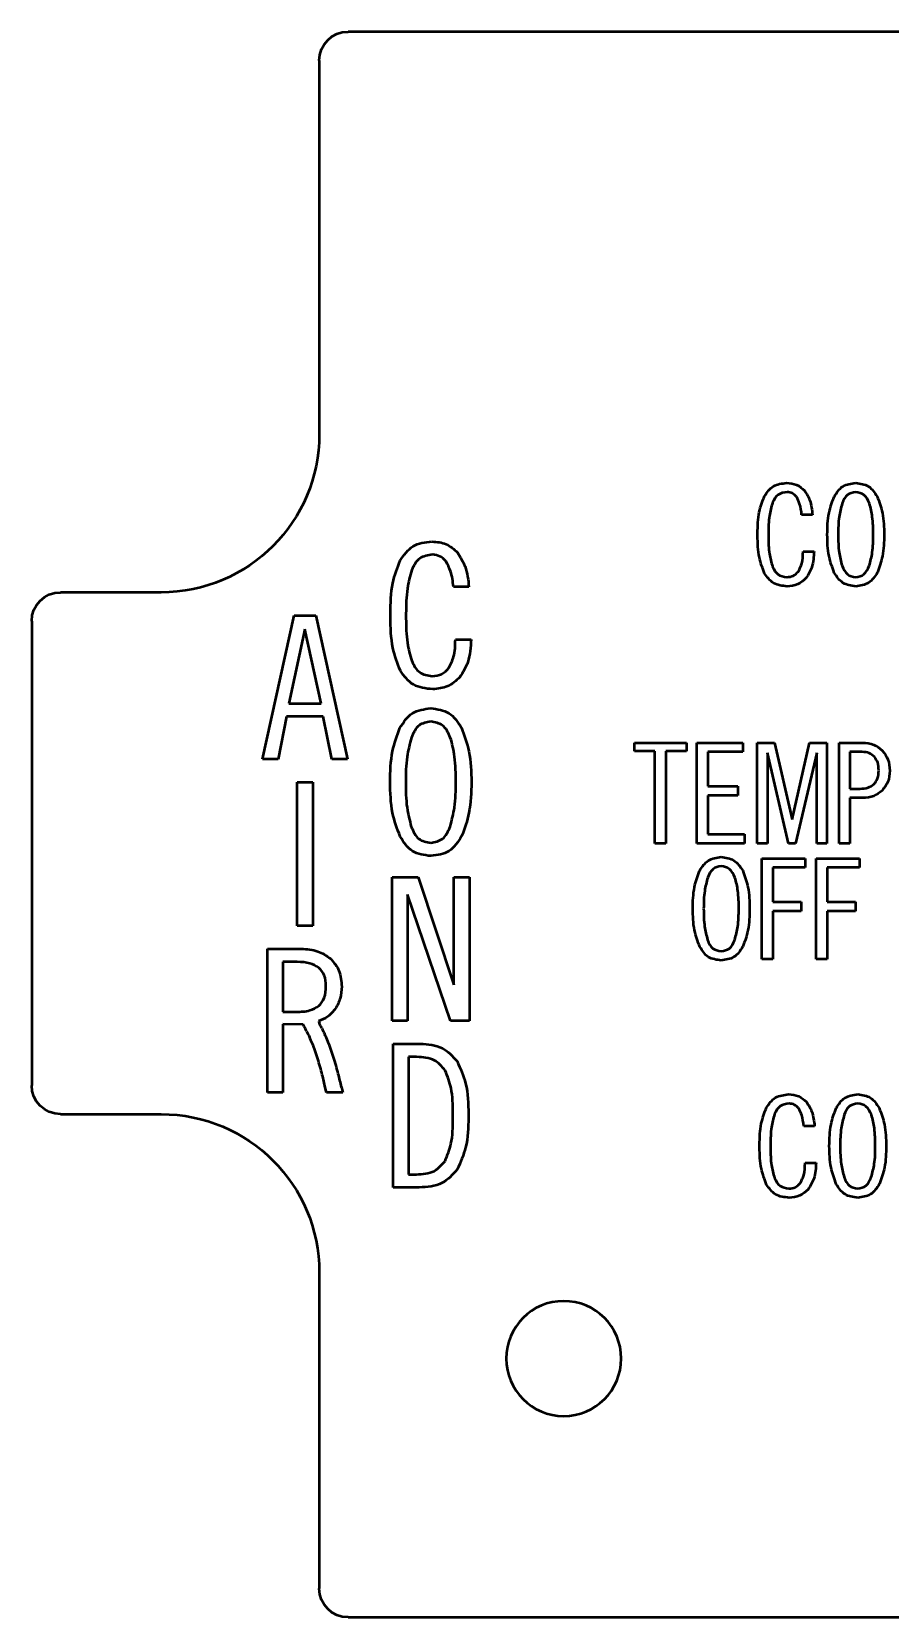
# Model space of a CAD drawing. Header units: millimetres. Extents: x 163 to 306, y 139 to 194.
# Drawn here: x 162.9 to 192.7, y 138.8 to 194 of the extents above; entities that cross this region are included whole.
import ezdxf

# ---------------------------------------------------------------- set-up
doc = ezdxf.new("R2010")
doc.units = ezdxf.units.MM
doc.header["$LTSCALE"] = 0.75
doc.layers.add('Visible', color=7, linetype='Continuous', lineweight=50)

msp = doc.modelspace()

# ---------------------------------------------------------------- linework, layer by layer
at = {"layer": 'Visible', "extrusion": (-1e-16, -1, 0)}
for p, q in [((295.358, 193.976), (173.858, 193.976)), ((172.858, 192.976), (172.858, 179.976)), ((190.01, 177.177), (189.632, 177.177)), ((188.1, 176.44), (188.1, 176.527)), ((188.478, 176.527), (188.478, 176.411)), ((189.68, 175.897), (190.063, 175.897)), ((167.358, 174.476), (163.858, 174.476)), ((178.061, 174.666), (177.521, 174.666)), ((175.333, 173.613), (175.333, 173.738)), ((175.873, 173.738), (175.873, 173.571)), ((162.858, 173.476), (162.858, 157.326)), ((170.884, 168.676), (171.985, 173.676)), ((172.359, 173.199), (171.798, 170.615)), ((171.985, 173.676), (172.733, 173.676)), ((172.92, 170.615), (172.359, 173.199)), ((172.733, 173.676), (173.841, 168.676)), ((177.59, 172.837), (178.137, 172.837)), ((171.798, 170.615), (172.92, 170.615)), ((171.722, 170.158), (171.424, 168.676)), ((172.996, 170.158), (171.722, 170.158)), ((173.294, 168.676), (172.996, 170.158)), ((183.819, 169.244), (185.627, 169.244)), ((183.819, 168.949), (183.819, 169.244)), ((184.532, 168.949), (183.819, 168.949)), ((184.532, 165.744), (184.532, 168.949)), ((185.627, 168.949), (184.91, 168.949)), ((184.91, 168.949), (184.91, 165.744)), ((185.627, 169.244), (185.627, 168.949)), ((185.986, 165.744), (185.986, 169.244)), ((185.986, 169.244), (187.586, 169.244)), ((187.586, 168.925), (186.364, 168.925)), ((186.364, 168.925), (186.364, 167.732)), ((187.586, 169.244), (187.586, 168.925)), ((188.09, 165.744), (188.09, 169.244)), ((188.09, 169.244), (188.691, 169.244)), ((189.176, 165.744), (188.439, 168.895)), ((188.439, 168.895), (188.439, 165.744)), ((188.691, 169.244), (189.306, 166.578)), ((189.306, 166.578), (189.908, 169.244)), ((190.16, 168.891), (189.423, 165.744)), ((189.908, 169.244), (190.509, 169.244)), ((190.16, 165.744), (190.16, 168.891)), ((190.509, 169.244), (190.509, 165.744)), ((190.935, 165.744), (190.935, 169.244)), ((190.935, 169.244), (191.75, 169.244)), ((191.313, 168.925), (191.313, 167.645)), ((191.74, 168.925), (191.313, 168.925)), ((171.424, 168.676), (170.884, 168.676)), ((173.841, 168.676), (173.294, 168.676)), ((172.093, 167.876), (172.633, 167.876)), ((172.093, 162.876), (172.093, 167.876)), ((172.633, 167.876), (172.633, 162.876)), ((186.364, 167.732), (187.411, 167.732)), ((187.411, 167.732), (187.411, 167.412)), ((187.411, 167.412), (186.364, 167.412)), ((186.364, 167.412), (186.364, 166.064)), ((191.313, 167.645), (191.662, 167.645)), ((191.759, 167.325), (191.313, 167.325)), ((191.313, 167.325), (191.313, 165.744)), ((186.364, 166.064), (187.644, 166.064)), ((187.644, 166.064), (187.644, 165.744)), ((184.91, 165.744), (184.532, 165.744)), ((187.644, 165.744), (185.986, 165.744)), ((188.439, 165.744), (188.09, 165.744)), ((189.423, 165.744), (189.176, 165.744)), ((190.509, 165.744), (190.16, 165.744)), ((191.313, 165.744), (190.935, 165.744)), ((188.251, 165.222), (189.758, 165.222)), ((188.251, 161.722), (188.251, 165.222)), ((189.758, 164.902), (188.629, 164.902)), ((188.629, 164.902), (188.629, 163.71)), ((189.758, 165.222), (189.758, 164.902)), ((190.136, 165.222), (191.644, 165.222)), ((190.136, 161.722), (190.136, 165.222)), ((191.644, 164.902), (190.514, 164.902)), ((190.514, 164.902), (190.514, 163.71)), ((191.644, 165.222), (191.644, 164.902)), ((175.388, 159.575), (175.388, 164.575)), ((175.388, 164.575), (176.302, 164.575)), ((176.302, 164.575), (177.542, 160.829)), ((177.542, 164.575), (178.082, 164.575)), ((177.542, 160.829), (177.542, 164.575)), ((178.082, 164.575), (178.082, 159.575)), ((177.424, 159.575), (175.928, 163.966)), ((175.928, 163.966), (175.928, 159.575)), ((188.629, 163.71), (189.613, 163.71)), ((189.618, 163.39), (188.629, 163.39)), ((188.629, 163.39), (188.629, 161.722)), ((189.613, 163.71), (189.618, 163.39)), ((190.514, 163.71), (191.499, 163.71)), ((191.503, 163.39), (190.514, 163.39)), ((190.514, 163.39), (190.514, 161.722)), ((191.499, 163.71), (191.503, 163.39)), ((172.633, 162.876), (172.093, 162.876)), ((171.054, 157.076), (171.054, 162.076)), ((171.054, 162.076), (172.224, 162.076)), ((171.594, 161.619), (171.594, 159.888)), ((172.093, 161.619), (171.594, 161.619)), ((188.629, 161.722), (188.251, 161.722)), ((190.514, 161.722), (190.136, 161.722)), ((171.594, 159.888), (172.065, 159.888)), ((172.3, 159.445), (171.594, 159.452)), ((171.594, 159.452), (171.594, 157.076)), ((172.335, 159.379), (172.3, 159.445)), ((172.827, 159.556), (172.861, 159.486)), ((175.928, 159.575), (175.388, 159.575)), ((178.082, 159.575), (177.424, 159.575)), ((175.426, 153.775), (175.426, 158.775)), ((175.426, 158.775), (176.368, 158.775)), ((175.966, 158.318), (175.966, 154.232)), ((176.243, 158.318), (175.966, 158.318)), ((173.104, 157.076), (173.066, 157.253)), ((173.63, 157.263), (173.672, 157.076)), ((171.594, 157.076), (171.054, 157.076)), ((173.672, 157.076), (173.104, 157.076)), ((163.858, 156.326), (167.358, 156.326)), ((177.504, 156.164), (177.504, 156.351)), ((178.044, 156.324), (178.044, 156.213)), ((190.08, 155.911), (189.702, 155.911)), ((188.17, 155.174), (188.17, 155.262)), ((188.548, 155.262), (188.548, 155.145)), ((189.751, 154.631), (190.134, 154.631)), ((175.966, 154.232), (176.236, 154.232)), ((176.326, 153.775), (175.426, 153.775)), ((172.858, 150.826), (172.858, 139.826)), ((173.858, 138.826), (295.358, 138.826))]:
    msp.add_line(p, q, dxfattribs=at)
at = {"layer": 'Visible', "extrusion": (0, 0, -1)}
msp.add_circle((-181.358, 147.826), 2, dxfattribs=at)
for centre, radius, start, end in [((-173.858, 192.976), 1, 0, 90), ((-167.358, 179.976), 5.5, 180, 270), ((-163.858, 173.476), 1, 0, 90), ((-163.858, 157.326), 1, 270, 0), ((-167.358, 150.826), 5.5, 90, 180), ((-173.858, 139.826), 1, 270, 0)]:
    msp.add_arc(centre, radius, start, end, dxfattribs=at)
at = {"layer": 'Visible'}
for centre, radius, start, end in [((189.726, 176.832), 2.379, 6.5013, 18.0529), ((187.132, 176.52), 4.991, 359.5873, 6.6977), ((174.183, 168.373), 3.398, 6.5012, 18.053), ((170.477, 167.927), 7.131, 359.5875, 6.6975), ((185.049, 163.821), 2.379, 6.5013, 18.0529), ((182.455, 163.508), 4.991, 359.5875, 6.6975), ((160.375, 153.265), 13.95, 25.7075, 26.4834), ((169.027, 157.659), 3.728, 24.683, 27.4676), ((185.12, 165.127), 14.014, 204.9488, 205.905), ((167.999, 156.804), 5.024, 23.3305, 25.9813), ((169.943, 157.573), 3.462, 22.0043, 26.0841), ((167.199, 156.422), 6.437, 17.0459, 22.3514), ((167.84, 156.776), 5.182, 16.5721, 22.9216), ((162.494, 154.909), 11.379, 14.3241, 17.3875), ((161.307, 154.757), 12.019, 14.1363, 16.9119), ((159.079, 154.181), 14.32, 12.3868, 14.1948), ((157.404, 153.603), 16.634, 12.7125, 14.3441), ((189.797, 155.567), 2.379, 6.5013, 18.0529), ((187.203, 155.254), 4.991, 359.5873, 6.6977)]:
    msp.add_arc(centre, radius, start, end, dxfattribs=at)
for points, knots in [([(188.337, 177.822), (188.43, 177.956), (188.618, 178.226), (188.944, 178.263), (189.108, 178.282)], [-0.09378867, -0.09378867, -0.09378867, -0.09378867, -0.04711732, 0, 0, 0, 0]), ([(189.108, 178.282), (189.23, 178.272), (189.467, 178.253), (189.643, 178.093), (189.729, 178.016)], [-0.06925044, -0.06925044, -0.06925044, -0.06925044, -0.03371663, 0, 0, 0, 0]), ([(190.761, 177.802), (190.851, 177.942), (191.027, 178.219), (191.352, 178.261), (191.512, 178.282)], [-0.09334985, -0.09334985, -0.09334985, -0.09334985, -0.046067, 0, 0, 0, 0]), ([(191.512, 178.282), (191.67, 178.261), (191.992, 178.218), (192.169, 177.946), (192.259, 177.807)], [-0.09253623, -0.09253623, -0.09253623, -0.09253623, -0.04708586, 0, 0, 0, 0]), ([(188.1, 176.527), (188.104, 176.778), (188.111, 177.224), (188.268, 177.64), (188.337, 177.822)], [-0.1324755, -0.1324755, -0.1324755, -0.1324755, -0.0579484, 0, 0, 0, 0]), ([(188.618, 177.594), (188.578, 177.443), (188.483, 177.094), (188.48, 176.732), (188.478, 176.527)], [-0.1079531, -0.1079531, -0.1079531, -0.1079531, -0.0611813, 0, 0, 0, 0]), ([(189.127, 177.962), (189.013, 177.946), (188.779, 177.913), (188.672, 177.701), (188.618, 177.594)], [-0.06653819, -0.06653819, -0.06653819, -0.06653819, -0.03382622, 0, 0, 0, 0]), ([(189.452, 177.797), (189.406, 177.845), (189.317, 177.938), (189.189, 177.954), (189.127, 177.962)], [-0.03741453, -0.03741453, -0.03741453, -0.03741453, -0.01804933, 0, 0, 0, 0]), ([(189.632, 177.177), (189.618, 177.308), (189.595, 177.526), (189.493, 177.72), (189.452, 177.797)], [-0.0651032, -0.0651032, -0.0651032, -0.0651032, -0.02618879, 0, 0, 0, 0]), ([(189.729, 178.016), (189.799, 177.904), (189.961, 177.649), (189.992, 177.347), (190.01, 177.177)], [-0.08950678, -0.08950678, -0.08950678, -0.08950678, -0.0504605, 0, 0, 0, 0]), ([(190.524, 176.484), (190.528, 176.738), (190.535, 177.192), (190.692, 177.616), (190.761, 177.802)], [-0.1348327, -0.1348327, -0.1348327, -0.1348327, -0.0592183, 0, 0, 0, 0]), ([(191.512, 177.962), (191.408, 177.942), (191.183, 177.897), (191.091, 177.684), (191.042, 177.57)], [-0.06492483, -0.06492483, -0.06492483, -0.06492483, -0.03480065, 0, 0, 0, 0]), ([(191.988, 177.57), (191.937, 177.684), (191.843, 177.897), (191.617, 177.942), (191.512, 177.962)], [-0.06523454, -0.06523454, -0.06523454, -0.06523454, -0.03023883, 0, 0, 0, 0]), ([(192.259, 177.807), (192.329, 177.618), (192.488, 177.192), (192.497, 176.737), (192.501, 176.484)], [-0.1353985, -0.1353985, -0.1353985, -0.1353985, -0.0752616, 0, 0, 0, 0]), ([(191.042, 177.57), (191.001, 177.414), (190.908, 177.058), (190.904, 176.69), (190.902, 176.484)], [-0.1098551, -0.1098551, -0.1098551, -0.1098551, -0.0616653, 0, 0, 0, 0]), ([(190.766, 175.16), (190.695, 175.349), (190.537, 175.775), (190.528, 176.231), (190.524, 176.484)], [-0.1353985, -0.1353985, -0.1353985, -0.1353985, -0.0752617, 0, 0, 0, 0]), ([(190.902, 176.484), (190.904, 176.276), (190.907, 175.908), (190.998, 175.552), (191.037, 175.398)], [-0.1097804, -0.1097804, -0.1097804, -0.1097804, -0.0476378, 0, 0, 0, 0]), ([(191.983, 175.398), (192.024, 175.554), (192.117, 175.909), (192.121, 176.277), (192.123, 176.484)], [-0.1098551, -0.1098551, -0.1098551, -0.1098551, -0.0616653, 0, 0, 0, 0]), ([(192.501, 176.484), (192.497, 176.232), (192.488, 175.779), (192.333, 175.354), (192.264, 175.165)], [-0.1348018, -0.1348018, -0.1348018, -0.1348018, -0.0599122, 0, 0, 0, 0]), ([(175.672, 175.587), (175.805, 175.778), (176.072, 176.164), (176.539, 176.218), (176.773, 176.244)], [-0.1339838, -0.1339838, -0.1339838, -0.1339838, -0.0673105, 0, 0, 0, 0]), ([(176.773, 176.244), (176.947, 176.23), (177.286, 176.203), (177.537, 175.975), (177.66, 175.864)], [-0.09892919, -0.09892919, -0.09892919, -0.09892919, -0.0481666, 0, 0, 0, 0]), ([(188.342, 175.136), (188.272, 175.319), (188.111, 175.738), (188.104, 176.188), (188.1, 176.44)], [-0.1335418, -0.1335418, -0.1335418, -0.1335418, -0.07502, 0, 0, 0, 0]), ([(188.478, 176.411), (188.48, 176.212), (188.484, 175.859), (188.578, 175.521), (188.618, 175.374)], [-0.1050795, -0.1050795, -0.1050795, -0.1050795, -0.0455919, 0, 0, 0, 0]), ([(175.333, 173.738), (175.338, 174.096), (175.348, 174.733), (175.573, 175.327), (175.672, 175.587)], [-0.1892507, -0.1892507, -0.1892507, -0.1892507, -0.0827834, 0, 0, 0, 0]), ([(176.801, 175.787), (176.637, 175.764), (176.303, 175.717), (176.151, 175.415), (176.074, 175.261)], [-0.09505451, -0.09505451, -0.09505451, -0.09505451, -0.04832315, 0, 0, 0, 0]), ([(177.265, 175.552), (177.199, 175.621), (177.071, 175.753), (176.889, 175.776), (176.801, 175.787)], [-0.05344936, -0.05344936, -0.05344936, -0.05344936, -0.0257848, 0, 0, 0, 0]), ([(177.521, 174.666), (177.502, 174.852), (177.469, 175.164), (177.323, 175.441), (177.265, 175.552)], [-0.09300462, -0.09300462, -0.09300462, -0.09300462, -0.03741254, 0, 0, 0, 0]), ([(177.66, 175.864), (177.76, 175.704), (177.991, 175.34), (178.036, 174.909), (178.061, 174.666)], [-0.1278669, -0.1278669, -0.1278669, -0.1278669, -0.0720864, 0, 0, 0, 0]), ([(189.52, 175.204), (189.564, 175.293), (189.672, 175.509), (189.677, 175.753), (189.68, 175.897)], [-0.07190853, -0.07190853, -0.07190853, -0.07190853, -0.04253273, 0, 0, 0, 0]), ([(190.063, 175.897), (190.053, 175.708), (190.035, 175.377), (189.861, 175.097), (189.787, 174.976)], [-0.09752099, -0.09752099, -0.09752099, -0.09752099, -0.04190429, 0, 0, 0, 0]), ([(191.037, 175.398), (191.087, 175.283), (191.18, 175.069), (191.407, 175.026), (191.512, 175.005)], [-0.06533357, -0.06533357, -0.06533357, -0.06533357, -0.03046821, 0, 0, 0, 0]), ([(191.512, 175.005), (191.616, 175.026), (191.84, 175.071), (191.933, 175.284), (191.983, 175.398)], [-0.06482557, -0.06482557, -0.06482557, -0.06482557, -0.03493041, 0, 0, 0, 0]), ([(176.074, 175.261), (176.015, 175.045), (175.881, 174.547), (175.876, 174.03), (175.873, 173.738)], [-0.1542188, -0.1542188, -0.1542188, -0.1542188, -0.087402, 0, 0, 0, 0]), ([(189.127, 174.685), (188.959, 174.702), (188.629, 174.736), (188.436, 175.005), (188.342, 175.136)], [-0.0945724, -0.0945724, -0.0945724, -0.0945724, -0.04621835, 0, 0, 0, 0]), ([(188.618, 175.374), (188.672, 175.266), (188.775, 175.057), (189.006, 175.022), (189.118, 175.005)], [-0.06570187, -0.06570187, -0.06570187, -0.06570187, -0.03201487, 0, 0, 0, 0]), ([(189.118, 175.005), (189.196, 175.014), (189.355, 175.031), (189.465, 175.146), (189.52, 175.204)], [-0.04619327, -0.04619327, -0.04619327, -0.04619327, -0.02322892, 0, 0, 0, 0]), ([(189.787, 174.976), (189.694, 174.891), (189.508, 174.72), (189.255, 174.697), (189.127, 174.685)], [-0.0738666, -0.0738666, -0.0738666, -0.0738666, -0.03731504, 0, 0, 0, 0]), ([(191.512, 174.685), (191.353, 174.706), (191.03, 174.747), (190.854, 175.022), (190.766, 175.16)], [-0.09268886, -0.09268886, -0.09268886, -0.09268886, -0.04677035, 0, 0, 0, 0]), ([(192.264, 175.165), (192.173, 175.025), (191.996, 174.75), (191.672, 174.707), (191.512, 174.685)], [-0.09327341, -0.09327341, -0.09327341, -0.09327341, -0.045833, 0, 0, 0, 0]), ([(175.679, 171.75), (175.578, 172.012), (175.349, 172.61), (175.339, 173.252), (175.333, 173.613)], [-0.1907741, -0.1907741, -0.1907741, -0.1907741, -0.1071715, 0, 0, 0, 0]), ([(175.873, 173.571), (175.876, 173.287), (175.881, 172.783), (176.015, 172.299), (176.074, 172.089)], [-0.1501135, -0.1501135, -0.1501135, -0.1501135, -0.0651312, 0, 0, 0, 0]), ([(177.362, 171.847), (177.425, 171.974), (177.579, 172.283), (177.586, 172.631), (177.59, 172.837)], [-0.1027265, -0.1027265, -0.1027265, -0.1027265, -0.0607611, 0, 0, 0, 0]), ([(178.137, 172.837), (178.123, 172.567), (178.097, 172.094), (177.849, 171.694), (177.743, 171.521)], [-0.1393157, -0.1393157, -0.1393157, -0.1393157, -0.0598632, 0, 0, 0, 0]), ([(176.074, 172.089), (176.15, 171.936), (176.298, 171.637), (176.627, 171.587), (176.787, 171.563)], [-0.0938598, -0.0938598, -0.0938598, -0.0938598, -0.04573556, 0, 0, 0, 0]), ([(176.801, 171.106), (176.56, 171.13), (176.088, 171.178), (175.813, 171.562), (175.679, 171.75)], [-0.1351034, -0.1351034, -0.1351034, -0.1351034, -0.0660262, 0, 0, 0, 0]), ([(176.787, 171.563), (176.899, 171.575), (177.126, 171.599), (177.283, 171.764), (177.362, 171.847)], [-0.06599038, -0.06599038, -0.06599038, -0.06599038, -0.03318416, 0, 0, 0, 0]), ([(177.743, 171.521), (177.611, 171.4), (177.344, 171.155), (176.983, 171.123), (176.801, 171.106)], [-0.1055238, -0.1055238, -0.1055238, -0.1055238, -0.0533072, 0, 0, 0, 0]), ([(175.662, 169.759), (175.79, 169.959), (176.042, 170.354), (176.506, 170.414), (176.735, 170.444)], [-0.1333569, -0.1333569, -0.1333569, -0.1333569, -0.06581, 0, 0, 0, 0]), ([(176.735, 170.444), (176.961, 170.414), (177.42, 170.353), (177.673, 169.964), (177.802, 169.766)], [-0.1321946, -0.1321946, -0.1321946, -0.1321946, -0.0672655, 0, 0, 0, 0]), ([(176.735, 169.987), (176.586, 169.958), (176.264, 169.895), (176.133, 169.59), (176.063, 169.426)], [-0.09274979, -0.09274979, -0.09274979, -0.09274979, -0.0497152, 0, 0, 0, 0]), ([(177.414, 169.426), (177.342, 169.59), (177.208, 169.894), (176.885, 169.958), (176.735, 169.987)], [-0.0931922, -0.0931922, -0.0931922, -0.0931922, -0.04319833, 0, 0, 0, 0]), ([(175.322, 167.875), (175.328, 168.239), (175.339, 168.886), (175.563, 169.493), (175.662, 169.759)], [-0.1926183, -0.1926183, -0.1926183, -0.1926183, -0.0845976, 0, 0, 0, 0]), ([(176.063, 169.426), (176.005, 169.204), (175.872, 168.696), (175.866, 168.17), (175.862, 167.875)], [-0.1569358, -0.1569358, -0.1569358, -0.1569358, -0.0880933, 0, 0, 0, 0]), ([(177.802, 169.766), (177.902, 169.496), (178.129, 168.887), (178.141, 168.237), (178.148, 167.875)], [-0.1934264, -0.1934264, -0.1934264, -0.1934264, -0.1075166, 0, 0, 0, 0]), ([(192.167, 168.755), (192.108, 168.804), (191.985, 168.908), (191.824, 168.919), (191.74, 168.925)], [-0.04699547, -0.04699547, -0.04699547, -0.04699547, -0.02460658, 0, 0, 0, 0]), ([(191.75, 169.244), (191.884, 169.236), (192.141, 169.218), (192.339, 169.056), (192.433, 168.978)], [-0.0750279, -0.0750279, -0.0750279, -0.0750279, -0.03579757, 0, 0, 0, 0]), ([(192.433, 168.978), (192.509, 168.878), (192.669, 168.669), (192.686, 168.407), (192.695, 168.27)], [-0.07696685, -0.07696685, -0.07696685, -0.07696685, -0.04004664, 0, 0, 0, 0]), ([(192.147, 167.8), (192.195, 167.864), (192.301, 168.008), (192.308, 168.186), (192.312, 168.285)], [-0.05226856, -0.05226856, -0.05226856, -0.05226856, -0.02865648, 0, 0, 0, 0]), ([(192.312, 168.285), (192.308, 168.377), (192.301, 168.547), (192.209, 168.689), (192.167, 168.755)], [-0.05001977, -0.05001977, -0.05001977, -0.05001977, -0.02299086, 0, 0, 0, 0]), ([(192.695, 168.27), (192.686, 168.139), (192.668, 167.885), (192.513, 167.684), (192.438, 167.587)], [-0.0744814, -0.0744814, -0.0744814, -0.0744814, -0.03600862, 0, 0, 0, 0]), ([(175.669, 165.985), (175.568, 166.255), (175.341, 166.863), (175.329, 167.514), (175.322, 167.875)], [-0.1934264, -0.1934264, -0.1934264, -0.1934264, -0.1075167, 0, 0, 0, 0]), ([(175.862, 167.875), (175.865, 167.578), (175.87, 167.053), (176, 166.545), (176.056, 166.324)], [-0.1568292, -0.1568292, -0.1568292, -0.1568292, -0.0680541, 0, 0, 0, 0]), ([(177.407, 166.324), (177.465, 166.547), (177.598, 167.055), (177.604, 167.58), (177.608, 167.875)], [-0.1569359, -0.1569359, -0.1569359, -0.1569359, -0.0880934, 0, 0, 0, 0]), ([(178.148, 167.875), (178.141, 167.516), (178.129, 166.868), (177.907, 166.261), (177.808, 165.992)], [-0.1925739, -0.1925739, -0.1925739, -0.1925739, -0.0855888, 0, 0, 0, 0]), ([(191.662, 167.645), (191.759, 167.648), (191.936, 167.655), (192.081, 167.755), (192.147, 167.8)], [-0.05183232, -0.05183232, -0.05183232, -0.05183232, -0.02344978, 0, 0, 0, 0]), ([(192.438, 167.587), (192.342, 167.51), (192.144, 167.352), (191.89, 167.334), (191.759, 167.325)], [-0.07427338, -0.07427338, -0.07427338, -0.07427338, -0.03837379, 0, 0, 0, 0]), ([(176.056, 166.324), (176.127, 166.161), (176.259, 165.854), (176.584, 165.792), (176.735, 165.763)], [-0.09333364, -0.09333364, -0.09333364, -0.09333364, -0.04352598, 0, 0, 0, 0]), ([(176.735, 165.763), (176.883, 165.793), (177.203, 165.858), (177.336, 166.161), (177.407, 166.324)], [-0.09260794, -0.09260794, -0.09260794, -0.09260794, -0.04990054, 0, 0, 0, 0]), ([(176.735, 165.306), (176.507, 165.335), (176.045, 165.394), (175.795, 165.787), (175.669, 165.985)], [-0.1324126, -0.1324126, -0.1324126, -0.1324126, -0.0668148, 0, 0, 0, 0]), ([(177.808, 165.992), (177.679, 165.792), (177.425, 165.398), (176.963, 165.336), (176.735, 165.306)], [-0.1332478, -0.1332478, -0.1332478, -0.1332478, -0.0654757, 0, 0, 0, 0]), ([(186.084, 164.791), (186.173, 164.931), (186.35, 165.207), (186.675, 165.25), (186.835, 165.271)], [-0.09334987, -0.09334987, -0.09334987, -0.09334987, -0.046067, 0, 0, 0, 0]), ([(186.835, 164.951), (186.731, 164.93), (186.505, 164.886), (186.414, 164.673), (186.365, 164.558)], [-0.06492487, -0.06492487, -0.06492487, -0.06492487, -0.03480066, 0, 0, 0, 0]), ([(186.835, 165.271), (186.993, 165.25), (187.314, 165.207), (187.491, 164.934), (187.582, 164.796)], [-0.0925362, -0.0925362, -0.0925362, -0.0925362, -0.04708586, 0, 0, 0, 0]), ([(187.31, 164.558), (187.26, 164.673), (187.166, 164.886), (186.94, 164.93), (186.835, 164.951)], [-0.06523451, -0.06523451, -0.06523451, -0.06523451, -0.03023881, 0, 0, 0, 0]), ([(185.846, 163.472), (185.85, 163.727), (185.858, 164.18), (186.015, 164.605), (186.084, 164.791)], [-0.1348327, -0.1348327, -0.1348327, -0.1348327, -0.0592183, 0, 0, 0, 0]), ([(186.365, 164.558), (186.324, 164.402), (186.231, 164.047), (186.227, 163.679), (186.224, 163.472)], [-0.1098551, -0.1098551, -0.1098551, -0.1098551, -0.0616653, 0, 0, 0, 0]), ([(187.582, 164.796), (187.652, 164.607), (187.811, 164.181), (187.819, 163.725), (187.824, 163.472)], [-0.1353985, -0.1353985, -0.1353985, -0.1353985, -0.0752616, 0, 0, 0, 0]), ([(186.089, 162.149), (186.018, 162.338), (185.859, 162.764), (185.851, 163.219), (185.846, 163.472)], [-0.1353985, -0.1353985, -0.1353985, -0.1353985, -0.0752617, 0, 0, 0, 0]), ([(186.224, 163.472), (186.226, 163.264), (186.23, 162.897), (186.321, 162.541), (186.36, 162.387)], [-0.1097804, -0.1097804, -0.1097804, -0.1097804, -0.0476378, 0, 0, 0, 0]), ([(187.305, 162.387), (187.346, 162.542), (187.439, 162.898), (187.443, 163.266), (187.446, 163.472)], [-0.1098551, -0.1098551, -0.1098551, -0.1098551, -0.0616653, 0, 0, 0, 0]), ([(187.824, 163.472), (187.819, 163.221), (187.811, 162.767), (187.656, 162.343), (187.586, 162.154)], [-0.1348018, -0.1348018, -0.1348018, -0.1348018, -0.0599122, 0, 0, 0, 0]), ([(186.835, 161.674), (186.675, 161.694), (186.352, 161.736), (186.177, 162.01), (186.089, 162.149)], [-0.09268887, -0.09268887, -0.09268887, -0.09268887, -0.04677038, 0, 0, 0, 0]), ([(186.36, 162.387), (186.409, 162.272), (186.502, 162.058), (186.729, 162.014), (186.835, 161.994)], [-0.06533356, -0.06533356, -0.06533356, -0.06533356, -0.03046818, 0, 0, 0, 0]), ([(186.835, 161.994), (186.939, 162.015), (187.163, 162.06), (187.255, 162.272), (187.305, 162.387)], [-0.06482554, -0.06482554, -0.06482554, -0.06482554, -0.03493041, 0, 0, 0, 0]), ([(187.586, 162.154), (187.496, 162.014), (187.318, 161.739), (186.994, 161.695), (186.835, 161.674)], [-0.0932734, -0.0932734, -0.0932734, -0.0932734, -0.04583303, 0, 0, 0, 0]), ([(172.847, 161.418), (172.744, 161.477), (172.511, 161.609), (172.242, 161.615), (172.093, 161.619)], [-0.07916973, -0.07916973, -0.07916973, -0.07916973, -0.04408873, 0, 0, 0, 0]), ([(172.224, 162.076), (172.424, 162.066), (172.801, 162.045), (173.11, 161.831), (173.256, 161.73)], [-0.110759, -0.110759, -0.110759, -0.110759, -0.052118, 0, 0, 0, 0]), ([(173.256, 161.73), (173.367, 161.597), (173.6, 161.32), (173.624, 160.957), (173.637, 160.767)], [-0.1059275, -0.1059275, -0.1059275, -0.1059275, -0.0553611, 0, 0, 0, 0]), ([(173.09, 160.788), (173.084, 160.918), (173.073, 161.157), (172.918, 161.337), (172.847, 161.418)], [-0.06927117, -0.06927117, -0.06927117, -0.06927117, -0.03155816, 0, 0, 0, 0]), ([(172.847, 160.089), (172.918, 160.178), (173.078, 160.381), (173.086, 160.642), (173.09, 160.788)], [-0.07578272, -0.07578272, -0.07578272, -0.07578272, -0.04250478, 0, 0, 0, 0]), ([(173.637, 160.767), (173.629, 160.625), (173.614, 160.349), (173.48, 160.108), (173.415, 159.992)], [-0.08160964, -0.08160964, -0.08160964, -0.08160964, -0.03934743, 0, 0, 0, 0]), ([(172.065, 159.888), (172.224, 159.89), (172.503, 159.894), (172.744, 160.031), (172.847, 160.089)], [-0.08192287, -0.08192287, -0.08192287, -0.08192287, -0.035081, 0, 0, 0, 0]), ([(173.415, 159.992), (173.335, 159.893), (173.175, 159.697), (172.942, 159.602), (172.827, 159.556)], [-0.07433562, -0.07433562, -0.07433562, -0.07433562, -0.03662265, 0, 0, 0, 0]), ([(172.944, 159.317), (172.961, 159.281), (172.997, 159.208), (173.033, 159.134), (173.052, 159.095)], [-0.02462348, -0.02462348, -0.02462348, -0.02462348, -0.01289238, 0, 0, 0, 0]), ([(177.241, 157.84), (177.124, 157.979), (176.866, 158.285), (176.463, 158.307), (176.243, 158.318)], [-0.1150796, -0.1150796, -0.1150796, -0.1150796, -0.0627814, 0, 0, 0, 0]), ([(176.368, 158.775), (176.641, 158.757), (177.153, 158.724), (177.492, 158.343), (177.649, 158.166)], [-0.1470737, -0.1470737, -0.1470737, -0.1470737, -0.0685388, 0, 0, 0, 0]), ([(177.504, 156.351), (177.502, 156.649), (177.499, 157.162), (177.317, 157.64), (177.241, 157.84)], [-0.152262, -0.152262, -0.152262, -0.152262, -0.0638935, 0, 0, 0, 0]), ([(177.649, 158.166), (177.764, 157.913), (178.028, 157.33), (178.038, 156.688), (178.044, 156.324)], [-0.1901672, -0.1901672, -0.1901672, -0.1901672, -0.1077934, 0, 0, 0, 0]), ([(188.408, 156.556), (188.501, 156.69), (188.688, 156.96), (189.015, 156.998), (189.179, 157.016)], [-0.09378867, -0.09378867, -0.09378867, -0.09378867, -0.04711732, 0, 0, 0, 0]), ([(189.198, 156.697), (189.083, 156.68), (188.85, 156.647), (188.743, 156.436), (188.689, 156.328)], [-0.06653819, -0.06653819, -0.06653819, -0.06653819, -0.03382622, 0, 0, 0, 0]), ([(189.179, 157.016), (189.3, 157.007), (189.538, 156.987), (189.714, 156.828), (189.799, 156.75)], [-0.06925044, -0.06925044, -0.06925044, -0.06925044, -0.03371663, 0, 0, 0, 0]), ([(189.523, 156.532), (189.477, 156.58), (189.387, 156.673), (189.26, 156.689), (189.198, 156.697)], [-0.03741453, -0.03741453, -0.03741453, -0.03741453, -0.01804933, 0, 0, 0, 0]), ([(189.799, 156.75), (189.87, 156.638), (190.031, 156.383), (190.063, 156.081), (190.08, 155.911)], [-0.08950678, -0.08950678, -0.08950678, -0.08950678, -0.0504605, 0, 0, 0, 0]), ([(190.832, 156.537), (190.921, 156.677), (191.098, 156.953), (191.423, 156.995), (191.583, 157.016)], [-0.09334985, -0.09334985, -0.09334985, -0.09334985, -0.046067, 0, 0, 0, 0]), ([(191.583, 156.697), (191.479, 156.676), (191.253, 156.632), (191.162, 156.418), (191.113, 156.304)], [-0.06492483, -0.06492483, -0.06492483, -0.06492483, -0.03480065, 0, 0, 0, 0]), ([(191.583, 157.016), (191.741, 156.995), (192.062, 156.952), (192.239, 156.68), (192.33, 156.541)], [-0.09253623, -0.09253623, -0.09253623, -0.09253623, -0.04708586, 0, 0, 0, 0]), ([(192.058, 156.304), (192.008, 156.418), (191.914, 156.631), (191.688, 156.676), (191.583, 156.697)], [-0.06523454, -0.06523454, -0.06523454, -0.06523454, -0.03023883, 0, 0, 0, 0]), ([(177.234, 154.696), (177.312, 154.894), (177.498, 155.363), (177.502, 155.871), (177.504, 156.164)], [-0.1504084, -0.1504084, -0.1504084, -0.1504084, -0.0871733, 0, 0, 0, 0]), ([(178.044, 156.213), (178.037, 155.86), (178.025, 155.23), (177.769, 154.657), (177.656, 154.405)], [-0.1865286, -0.1865286, -0.1865286, -0.1865286, -0.0820266, 0, 0, 0, 0]), ([(188.17, 155.262), (188.174, 155.512), (188.181, 155.958), (188.339, 156.374), (188.408, 156.556)], [-0.1324755, -0.1324755, -0.1324755, -0.1324755, -0.0579484, 0, 0, 0, 0]), ([(188.689, 156.328), (188.648, 156.177), (188.554, 155.828), (188.55, 155.467), (188.548, 155.262)], [-0.1079531, -0.1079531, -0.1079531, -0.1079531, -0.0611813, 0, 0, 0, 0]), ([(189.702, 155.911), (189.689, 156.042), (189.666, 156.26), (189.564, 156.454), (189.523, 156.532)], [-0.0651032, -0.0651032, -0.0651032, -0.0651032, -0.02618879, 0, 0, 0, 0]), ([(190.594, 155.218), (190.598, 155.472), (190.606, 155.926), (190.763, 156.35), (190.832, 156.537)], [-0.1348327, -0.1348327, -0.1348327, -0.1348327, -0.0592183, 0, 0, 0, 0]), ([(191.113, 156.304), (191.072, 156.148), (190.979, 155.792), (190.975, 155.425), (190.972, 155.218)], [-0.1098551, -0.1098551, -0.1098551, -0.1098551, -0.0616653, 0, 0, 0, 0]), ([(192.33, 156.541), (192.4, 156.352), (192.559, 155.926), (192.567, 155.471), (192.572, 155.218)], [-0.1353985, -0.1353985, -0.1353985, -0.1353985, -0.0752616, 0, 0, 0, 0]), ([(188.413, 153.87), (188.342, 154.054), (188.182, 154.472), (188.174, 154.922), (188.17, 155.174)], [-0.1335418, -0.1335418, -0.1335418, -0.1335418, -0.07502, 0, 0, 0, 0]), ([(188.548, 155.145), (188.551, 154.946), (188.554, 154.594), (188.648, 154.255), (188.689, 154.108)], [-0.1050795, -0.1050795, -0.1050795, -0.1050795, -0.0455919, 0, 0, 0, 0]), ([(190.837, 153.895), (190.766, 154.084), (190.607, 154.51), (190.599, 154.965), (190.594, 155.218)], [-0.1353985, -0.1353985, -0.1353985, -0.1353985, -0.0752617, 0, 0, 0, 0]), ([(190.972, 155.218), (190.974, 155.01), (190.978, 154.642), (191.069, 154.287), (191.108, 154.132)], [-0.1097804, -0.1097804, -0.1097804, -0.1097804, -0.0476378, 0, 0, 0, 0]), ([(192.053, 154.132), (192.094, 154.288), (192.187, 154.644), (192.192, 155.011), (192.194, 155.218)], [-0.1098551, -0.1098551, -0.1098551, -0.1098551, -0.0616653, 0, 0, 0, 0]), ([(192.572, 155.218), (192.567, 154.966), (192.559, 154.513), (192.404, 154.088), (192.335, 153.899)], [-0.1348018, -0.1348018, -0.1348018, -0.1348018, -0.0599122, 0, 0, 0, 0]), ([(176.236, 154.232), (176.454, 154.243), (176.854, 154.264), (177.115, 154.561), (177.234, 154.696)], [-0.1142242, -0.1142242, -0.1142242, -0.1142242, -0.0518481, 0, 0, 0, 0]), ([(189.591, 153.938), (189.635, 154.027), (189.743, 154.244), (189.748, 154.487), (189.751, 154.631)], [-0.07190853, -0.07190853, -0.07190853, -0.07190853, -0.04253273, 0, 0, 0, 0]), ([(190.134, 154.631), (190.124, 154.443), (190.106, 154.111), (189.932, 153.831), (189.857, 153.71)], [-0.09752099, -0.09752099, -0.09752099, -0.09752099, -0.04190429, 0, 0, 0, 0]), ([(177.656, 154.405), (177.492, 154.222), (177.141, 153.827), (176.61, 153.793), (176.326, 153.775)], [-0.1525201, -0.1525201, -0.1525201, -0.1525201, -0.081523, 0, 0, 0, 0]), ([(189.198, 153.42), (189.029, 153.437), (188.699, 153.47), (188.507, 153.739), (188.413, 153.87)], [-0.0945724, -0.0945724, -0.0945724, -0.0945724, -0.04621835, 0, 0, 0, 0]), ([(188.689, 154.108), (188.742, 154), (188.846, 153.791), (189.076, 153.756), (189.188, 153.739)], [-0.06570187, -0.06570187, -0.06570187, -0.06570187, -0.03201487, 0, 0, 0, 0]), ([(189.188, 153.739), (189.267, 153.748), (189.425, 153.765), (189.535, 153.88), (189.591, 153.938)], [-0.04619327, -0.04619327, -0.04619327, -0.04619327, -0.02322892, 0, 0, 0, 0]), ([(191.583, 153.42), (191.423, 153.44), (191.1, 153.481), (190.925, 153.756), (190.837, 153.895)], [-0.09268886, -0.09268886, -0.09268886, -0.09268886, -0.04677035, 0, 0, 0, 0]), ([(191.108, 154.132), (191.158, 154.018), (191.25, 153.803), (191.477, 153.76), (191.583, 153.739)], [-0.06533357, -0.06533357, -0.06533357, -0.06533357, -0.03046821, 0, 0, 0, 0]), ([(191.583, 153.739), (191.687, 153.76), (191.911, 153.806), (192.003, 154.018), (192.053, 154.132)], [-0.06482557, -0.06482557, -0.06482557, -0.06482557, -0.03493041, 0, 0, 0, 0]), ([(192.335, 153.899), (192.244, 153.759), (192.066, 153.484), (191.742, 153.441), (191.583, 153.42)], [-0.09327341, -0.09327341, -0.09327341, -0.09327341, -0.045833, 0, 0, 0, 0]), ([(189.857, 153.71), (189.765, 153.626), (189.578, 153.454), (189.326, 153.431), (189.198, 153.42)], [-0.0738666, -0.0738666, -0.0738666, -0.0738666, -0.03731504, 0, 0, 0, 0])]:
    msp.add_open_spline(points, degree=3, knots=knots, dxfattribs=at)

doc.saveas('drawing.dxf')
